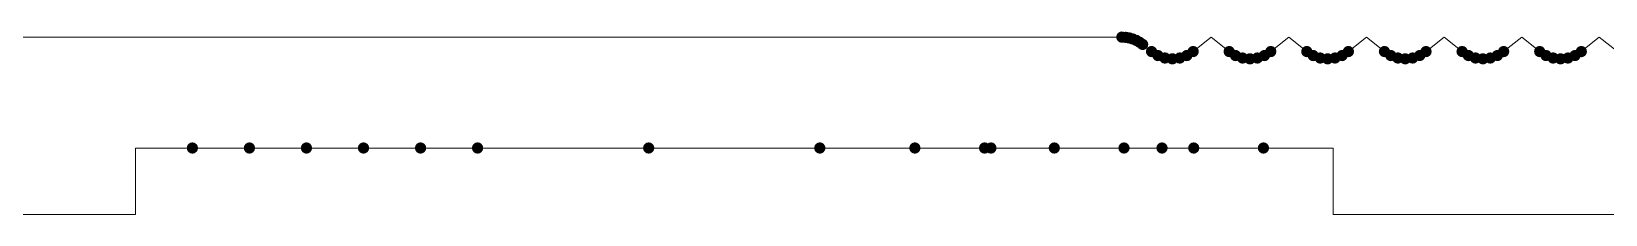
# Model space of a CAD drawing. Header units: millimetres. Extents: x 0 to 588, y 0 to 418.
# Drawn here: x 138.9 to 173.67, y 98.43 to 102.47 of the extents above; entities that cross this region are included whole.
import ezdxf

# ---------------------------------------------------------------- set-up
doc = ezdxf.new("R2010")
doc.units = ezdxf.units.MM

msp = doc.modelspace()

# ---------------------------------------------------------------- hatches: boundary and pattern name
h = msp.add_hatch(color=0)
edge = h.paths.add_edge_path()
edge.add_arc((162.985208, 102.348876), 0.125009, 0, 360)
h = msp.add_hatch(color=0)
edge = h.paths.add_edge_path()
edge.add_arc((162.985208, 102.348876), 0.125009, 0, 360)
h = msp.add_hatch(color=0)
edge = h.paths.add_edge_path()
edge.add_arc((163.067692, 102.344233), 0.125009, 0, 360)
h = msp.add_hatch(color=0)
edge = h.paths.add_edge_path()
edge.add_arc((163.149133, 102.330363), 0.125009, 0, 360)
h = msp.add_hatch(color=0)
edge = h.paths.add_edge_path()
edge.add_arc((163.228503, 102.307442), 0.125009, 0, 360)
h = msp.add_hatch(color=0)
edge = h.paths.add_edge_path()
edge.add_arc((163.3048, 102.275758), 0.125009, 0, 360)
h = msp.add_hatch(color=0)
edge = h.paths.add_edge_path()
edge.add_arc((163.377059, 102.235712), 0.125009, 0, 360)
h = msp.add_hatch(color=0)
edge = h.paths.add_edge_path()
edge.add_arc((163.444368, 102.187811), 0.125009, 0, 360)
h = msp.add_hatch(color=0)
edge = h.paths.add_edge_path()
edge.add_arc((163.641395, 102.03019), 0.125009, 0, 360)
h = msp.add_hatch(color=0)
edge = h.paths.add_edge_path()
edge.add_arc((163.780963, 101.942243), 0.125009, 0, 360)
h = msp.add_hatch(color=0)
edge = h.paths.add_edge_path()
edge.add_arc((163.936631, 101.887637), 0.125009, 0, 360)
h = msp.add_hatch(color=0)
edge = h.paths.add_edge_path()
edge.add_arc((164.100555, 101.869125), 0.125009, 0, 360)
h = msp.add_hatch(color=0)
edge = h.paths.add_edge_path()
edge.add_arc((164.26448, 101.887637), 0.125009, 0, 360)
h = msp.add_hatch(color=0)
edge = h.paths.add_edge_path()
edge.add_arc((164.420147, 101.942243), 0.125009, 0, 360)
h = msp.add_hatch(color=0)
edge = h.paths.add_edge_path()
edge.add_arc((164.559716, 102.03019), 0.125009, 0, 360)
h = msp.add_hatch(color=0)
edge = h.paths.add_edge_path()
edge.add_arc((164.559716, 102.03019), 0.125009, 0, 360)
h = msp.add_hatch(color=0)
edge = h.paths.add_edge_path()
edge.add_arc((165.35643, 102.03019), 0.125009, 0, 360)
h = msp.add_hatch(color=0)
edge = h.paths.add_edge_path()
edge.add_arc((165.495999, 101.942243), 0.125009, 0, 360)
h = msp.add_hatch(color=0)
edge = h.paths.add_edge_path()
edge.add_arc((165.651666, 101.887637), 0.125009, 0, 360)
h = msp.add_hatch(color=0)
edge = h.paths.add_edge_path()
edge.add_arc((165.815591, 101.869125), 0.125009, 0, 360)
h = msp.add_hatch(color=0)
edge = h.paths.add_edge_path()
edge.add_arc((165.979515, 101.887637), 0.125009, 0, 360)
h = msp.add_hatch(color=0)
edge = h.paths.add_edge_path()
edge.add_arc((166.135183, 101.942243), 0.125009, 0, 360)
h = msp.add_hatch(color=0)
edge = h.paths.add_edge_path()
edge.add_arc((166.274751, 102.03019), 0.125009, 0, 360)
h = msp.add_hatch(color=0)
edge = h.paths.add_edge_path()
edge.add_arc((166.274751, 102.03019), 0.125009, 0, 360)
h = msp.add_hatch(color=0)
edge = h.paths.add_edge_path()
edge.add_arc((167.071466, 102.03019), 0.125009, 0, 360)
h = msp.add_hatch(color=0)
edge = h.paths.add_edge_path()
edge.add_arc((167.211034, 101.942243), 0.125009, 0, 360)
h = msp.add_hatch(color=0)
edge = h.paths.add_edge_path()
edge.add_arc((167.366701, 101.887637), 0.125009, 0, 360)
h = msp.add_hatch(color=0)
edge = h.paths.add_edge_path()
edge.add_arc((167.530626, 101.869125), 0.125009, 0, 360)
h = msp.add_hatch(color=0)
edge = h.paths.add_edge_path()
edge.add_arc((167.694551, 101.887637), 0.125009, 0, 360)
h = msp.add_hatch(color=0)
edge = h.paths.add_edge_path()
edge.add_arc((167.850218, 101.942243), 0.125009, 0, 360)
h = msp.add_hatch(color=0)
edge = h.paths.add_edge_path()
edge.add_arc((167.989786, 102.03019), 0.125009, 0, 360)
h = msp.add_hatch(color=0)
edge = h.paths.add_edge_path()
edge.add_arc((167.989786, 102.03019), 0.125009, 0, 360)
h = msp.add_hatch(color=0)
edge = h.paths.add_edge_path()
edge.add_arc((168.786501, 102.03019), 0.125009, 0, 360)
h = msp.add_hatch(color=0)
edge = h.paths.add_edge_path()
edge.add_arc((168.926069, 101.942243), 0.125009, 0, 360)
h = msp.add_hatch(color=0)
edge = h.paths.add_edge_path()
edge.add_arc((169.081737, 101.887637), 0.125009, 0, 360)
h = msp.add_hatch(color=0)
edge = h.paths.add_edge_path()
edge.add_arc((169.245661, 101.869125), 0.125009, 0, 360)
h = msp.add_hatch(color=0)
edge = h.paths.add_edge_path()
edge.add_arc((169.409586, 101.887637), 0.125009, 0, 360)
h = msp.add_hatch(color=0)
edge = h.paths.add_edge_path()
edge.add_arc((169.565253, 101.942243), 0.125009, 0, 360)
h = msp.add_hatch(color=0)
edge = h.paths.add_edge_path()
edge.add_arc((169.704822, 102.03019), 0.125009, 0, 360)
h = msp.add_hatch(color=0)
edge = h.paths.add_edge_path()
edge.add_arc((169.704822, 102.03019), 0.125009, 0, 360)
h = msp.add_hatch(color=0)
edge = h.paths.add_edge_path()
edge.add_arc((170.501536, 102.03019), 0.125009, 0, 360)
h = msp.add_hatch(color=0)
edge = h.paths.add_edge_path()
edge.add_arc((170.641105, 101.942243), 0.125009, 0, 360)
h = msp.add_hatch(color=0)
edge = h.paths.add_edge_path()
edge.add_arc((170.796772, 101.887637), 0.125009, 0, 360)
h = msp.add_hatch(color=0)
edge = h.paths.add_edge_path()
edge.add_arc((170.960697, 101.869125), 0.125009, 0, 360)
h = msp.add_hatch(color=0)
edge = h.paths.add_edge_path()
edge.add_arc((171.124621, 101.887637), 0.125009, 0, 360)
h = msp.add_hatch(color=0)
edge = h.paths.add_edge_path()
edge.add_arc((171.280289, 101.942243), 0.125009, 0, 360)
h = msp.add_hatch(color=0)
edge = h.paths.add_edge_path()
edge.add_arc((171.419857, 102.03019), 0.125009, 0, 360)
h = msp.add_hatch(color=0)
edge = h.paths.add_edge_path()
edge.add_arc((171.419857, 102.03019), 0.125009, 0, 360)
h = msp.add_hatch(color=0)
edge = h.paths.add_edge_path()
edge.add_arc((172.216572, 102.03019), 0.125009, 0, 360)
h = msp.add_hatch(color=0)
edge = h.paths.add_edge_path()
edge.add_arc((172.35614, 101.942243), 0.125009, 0, 360)
h = msp.add_hatch(color=0)
edge = h.paths.add_edge_path()
edge.add_arc((172.511807, 101.887637), 0.125009, 0, 360)
h = msp.add_hatch(color=0)
edge = h.paths.add_edge_path()
edge.add_arc((172.675732, 101.869125), 0.125009, 0, 360)
h = msp.add_hatch(color=0)
edge = h.paths.add_edge_path()
edge.add_arc((172.839657, 101.887637), 0.125009, 0, 360)
h = msp.add_hatch(color=0)
edge = h.paths.add_edge_path()
edge.add_arc((172.995324, 101.942243), 0.125009, 0, 360)
h = msp.add_hatch(color=0)
edge = h.paths.add_edge_path()
edge.add_arc((173.134892, 102.03019), 0.125009, 0, 360)
h = msp.add_hatch(color=0)
edge = h.paths.add_edge_path()
edge.add_arc((173.134892, 102.03019), 0.125009, 0, 360)
h = msp.add_hatch(color=0)
edge = h.paths.add_edge_path()
edge.add_arc((142.452609, 99.898825), 0.125009, 0, 360)
h = msp.add_hatch(color=0)
edge = h.paths.add_edge_path()
edge.add_arc((143.712634, 99.898825), 0.125009, 0, 360)
h = msp.add_hatch(color=0)
edge = h.paths.add_edge_path()
edge.add_arc((144.97266, 99.898825), 0.125009, 0, 360)
h = msp.add_hatch(color=0)
edge = h.paths.add_edge_path()
edge.add_arc((144.97266, 99.898825), 0.125009, 0, 360)
h = msp.add_hatch(color=0)
edge = h.paths.add_edge_path()
edge.add_arc((146.232687, 99.898825), 0.125009, 0, 360)
h = msp.add_hatch(color=0)
edge = h.paths.add_edge_path()
edge.add_arc((147.492713, 99.898825), 0.125009, 0, 360)
h = msp.add_hatch(color=0)
edge = h.paths.add_edge_path()
edge.add_arc((148.752739, 99.898825), 0.125009, 0, 360)
h = msp.add_hatch(color=0)
edge = h.paths.add_edge_path()
edge.add_arc((148.752739, 99.898825), 0.125009, 0, 360)
h = msp.add_hatch(color=0)
edge = h.paths.add_edge_path()
edge.add_arc((152.532817, 99.898825), 0.125009, 0, 360)
h = msp.add_hatch(color=0)
edge = h.paths.add_edge_path()
edge.add_arc((156.312895, 99.898825), 0.125009, 0, 360)
h = msp.add_hatch(color=0)
edge = h.paths.add_edge_path()
edge.add_arc((158.412938, 99.898825), 0.125009, 0, 360)
h = msp.add_hatch(color=0)
edge = h.paths.add_edge_path()
edge.add_arc((159.95297, 99.898825), 0.125009, 0, 360)
h = msp.add_hatch(color=0)
edge = h.paths.add_edge_path()
edge.add_arc((160.092972, 99.898825), 0.125009, 0, 360)
h = msp.add_hatch(color=0)
edge = h.paths.add_edge_path()
edge.add_arc((161.493001, 99.898825), 0.125009, 0, 360)
h = msp.add_hatch(color=0)
edge = h.paths.add_edge_path()
edge.add_arc((163.033033, 99.898825), 0.125009, 0, 360)
h = msp.add_hatch(color=0)
edge = h.paths.add_edge_path()
edge.add_arc((163.873051, 99.898825), 0.125009, 0, 360)
h = msp.add_hatch(color=0)
edge = h.paths.add_edge_path()
edge.add_arc((164.573065, 99.898825), 0.125009, 0, 360)
h = msp.add_hatch(color=0)
edge = h.paths.add_edge_path()
edge.add_arc((166.113097, 99.898825), 0.125009, 0, 360)

# ---------------------------------------------------------------- linework, layer by layer
at = {"color": 0, "lineweight": 0}
for points in [[(112.539815, 102.348858), (162.985208, 102.348858)], [(164.559716, 102.030172), (164.958073, 102.348858)], [(164.958073, 102.348858), (165.35643, 102.030172)], [(166.274751, 102.030172), (166.673108, 102.348858)], [(166.673108, 102.348858), (167.071466, 102.030172)], [(167.989786, 102.030172), (168.388144, 102.348858)], [(168.388144, 102.348858), (168.786501, 102.030172)], [(169.704822, 102.030172), (170.103179, 102.348858)], [(170.103179, 102.348858), (170.501536, 102.030172)], [(171.419857, 102.030172), (171.818215, 102.348858)], [(171.818215, 102.348858), (172.216572, 102.030172)], [(173.134892, 102.030172), (173.53325, 102.348858)], [(173.53325, 102.348858), (173.931607, 102.030172)], [(163.444368, 102.187793), (163.641395, 102.030172)], [(167.653129, 99.898807), (141.192583, 99.898807)], [(141.192583, 99.898807), (141.192583, 98.428777)], [(167.653129, 98.428777), (167.653129, 99.898807)], [(141.192583, 98.428777), (134.332441, 98.428777)], [(174.51327, 98.428777), (167.653129, 98.428777)]]:
    msp.add_lwpolyline(points, close=True, dxfattribs=at)
for points in [[(112.539815, 102.348858), (162.985208, 102.348858)], [(112.539815, 102.348858), (162.985208, 102.348858)], [(163.444368, 102.187793), (163.341113, 102.256945), (163.228503, 102.307424), (163.109036, 102.338353), (162.985208, 102.348858)], [(163.444368, 102.187793), (163.341113, 102.256945), (163.228503, 102.307424), (163.109036, 102.338353), (162.985208, 102.348858)], [(163.444368, 102.187793), (163.341113, 102.256945), (163.228503, 102.307424), (163.109036, 102.338353), (162.985208, 102.348858)], [(163.444368, 102.187793), (163.341113, 102.256945), (163.228503, 102.307424), (163.109036, 102.338353), (162.985208, 102.348858)], [(163.444368, 102.187793), (163.341113, 102.256945), (163.228503, 102.307424), (163.109036, 102.338353), (162.985208, 102.348858)], [(163.444368, 102.187793), (163.341113, 102.256945), (163.228503, 102.307424), (163.109036, 102.338353), (162.985208, 102.348858)], [(163.444368, 102.187793), (163.341113, 102.256945), (163.228503, 102.307424), (163.109036, 102.338353), (162.985208, 102.348858)], [(163.444368, 102.187793), (163.341113, 102.256945), (163.228503, 102.307424), (163.109036, 102.338353), (162.985208, 102.348858)], [(163.444368, 102.187793), (163.341113, 102.256945), (163.228503, 102.307424), (163.109036, 102.338353), (162.985208, 102.348858)], [(163.444368, 102.187793), (163.341113, 102.256945), (163.228503, 102.307424), (163.109036, 102.338353), (162.985208, 102.348858)], [(164.559716, 102.030172), (164.958073, 102.348858)], [(164.559716, 102.030172), (164.958073, 102.348858)], [(164.958073, 102.348858), (165.35643, 102.030172)], [(164.958073, 102.348858), (165.35643, 102.030172)], [(166.274751, 102.030172), (166.673108, 102.348858)], [(166.274751, 102.030172), (166.673108, 102.348858)], [(166.673108, 102.348858), (167.071466, 102.030172)], [(166.673108, 102.348858), (167.071466, 102.030172)], [(167.989786, 102.030172), (168.388144, 102.348858)], [(167.989786, 102.030172), (168.388144, 102.348858)], [(168.388144, 102.348858), (168.786501, 102.030172)], [(168.388144, 102.348858), (168.786501, 102.030172)], [(169.704822, 102.030172), (170.103179, 102.348858)], [(169.704822, 102.030172), (170.103179, 102.348858)], [(170.103179, 102.348858), (170.501536, 102.030172)], [(170.103179, 102.348858), (170.501536, 102.030172)], [(171.419857, 102.030172), (171.818215, 102.348858)], [(171.419857, 102.030172), (171.818215, 102.348858)], [(171.818215, 102.348858), (172.216572, 102.030172)], [(171.818215, 102.348858), (172.216572, 102.030172)], [(173.134892, 102.030172), (173.53325, 102.348858)], [(173.134892, 102.030172), (173.53325, 102.348858)], [(173.53325, 102.348858), (173.931607, 102.030172)], [(173.53325, 102.348858), (173.931607, 102.030172)], [(163.444368, 102.187793), (163.641395, 102.030172)], [(163.444368, 102.187793), (163.641395, 102.030172)], [(163.641395, 102.030172), (163.746916, 101.959706), (163.860382, 101.909373), (163.979144, 101.879174), (164.100555, 101.869107), (164.221966, 101.879174), (164.340729, 101.909373), (164.454195, 101.959706), (164.559716, 102.030172)], [(163.641395, 102.030172), (163.746916, 101.959706), (163.860382, 101.909373), (163.979144, 101.879174), (164.100555, 101.869107), (164.221966, 101.879174), (164.340729, 101.909373), (164.454195, 101.959706), (164.559716, 102.030172)], [(163.641395, 102.030172), (163.746916, 101.959706), (163.860382, 101.909373), (163.979144, 101.879174), (164.100555, 101.869107), (164.221966, 101.879174), (164.340729, 101.909373), (164.454195, 101.959706), (164.559716, 102.030172)], [(163.641395, 102.030172), (163.746916, 101.959706), (163.860382, 101.909373), (163.979144, 101.879174), (164.100555, 101.869107), (164.221966, 101.879174), (164.340729, 101.909373), (164.454195, 101.959706), (164.559716, 102.030172)], [(163.641395, 102.030172), (163.746916, 101.959706), (163.860382, 101.909373), (163.979144, 101.879174), (164.100555, 101.869107), (164.221966, 101.879174), (164.340729, 101.909373), (164.454195, 101.959706), (164.559716, 102.030172)], [(163.641395, 102.030172), (163.746916, 101.959706), (163.860382, 101.909373), (163.979144, 101.879174), (164.100555, 101.869107), (164.221966, 101.879174), (164.340729, 101.909373), (164.454195, 101.959706), (164.559716, 102.030172)], [(163.641395, 102.030172), (163.746916, 101.959706), (163.860382, 101.909373), (163.979144, 101.879174), (164.100555, 101.869107), (164.221966, 101.879174), (164.340729, 101.909373), (164.454195, 101.959706), (164.559716, 102.030172)], [(163.641395, 102.030172), (163.746916, 101.959706), (163.860382, 101.909373), (163.979144, 101.879174), (164.100555, 101.869107), (164.221966, 101.879174), (164.340729, 101.909373), (164.454195, 101.959706), (164.559716, 102.030172)], [(163.641395, 102.030172), (163.746916, 101.959706), (163.860382, 101.909373), (163.979144, 101.879174), (164.100555, 101.869107), (164.221966, 101.879174), (164.340729, 101.909373), (164.454195, 101.959706), (164.559716, 102.030172)], [(163.641395, 102.030172), (163.746916, 101.959706), (163.860382, 101.909373), (163.979144, 101.879174), (164.100555, 101.869107), (164.221966, 101.879174), (164.340729, 101.909373), (164.454195, 101.959706), (164.559716, 102.030172)], [(165.35643, 102.030172), (165.461951, 101.959706), (165.575417, 101.909373), (165.69418, 101.879174), (165.815591, 101.869107), (165.937002, 101.879174), (166.055764, 101.909373), (166.16923, 101.959706), (166.274751, 102.030172)], [(165.35643, 102.030172), (165.461951, 101.959706), (165.575417, 101.909373), (165.69418, 101.879174), (165.815591, 101.869107), (165.937002, 101.879174), (166.055764, 101.909373), (166.16923, 101.959706), (166.274751, 102.030172)], [(165.35643, 102.030172), (165.461951, 101.959706), (165.575417, 101.909373), (165.69418, 101.879174), (165.815591, 101.869107), (165.937002, 101.879174), (166.055764, 101.909373), (166.16923, 101.959706), (166.274751, 102.030172)], [(165.35643, 102.030172), (165.461951, 101.959706), (165.575417, 101.909373), (165.69418, 101.879174), (165.815591, 101.869107), (165.937002, 101.879174), (166.055764, 101.909373), (166.16923, 101.959706), (166.274751, 102.030172)], [(165.35643, 102.030172), (165.461951, 101.959706), (165.575417, 101.909373), (165.69418, 101.879174), (165.815591, 101.869107), (165.937002, 101.879174), (166.055764, 101.909373), (166.16923, 101.959706), (166.274751, 102.030172)], [(165.35643, 102.030172), (165.461951, 101.959706), (165.575417, 101.909373), (165.69418, 101.879174), (165.815591, 101.869107), (165.937002, 101.879174), (166.055764, 101.909373), (166.16923, 101.959706), (166.274751, 102.030172)], [(165.35643, 102.030172), (165.461951, 101.959706), (165.575417, 101.909373), (165.69418, 101.879174), (165.815591, 101.869107), (165.937002, 101.879174), (166.055764, 101.909373), (166.16923, 101.959706), (166.274751, 102.030172)], [(165.35643, 102.030172), (165.461951, 101.959706), (165.575417, 101.909373), (165.69418, 101.879174), (165.815591, 101.869107), (165.937002, 101.879174), (166.055764, 101.909373), (166.16923, 101.959706), (166.274751, 102.030172)], [(165.35643, 102.030172), (165.461951, 101.959706), (165.575417, 101.909373), (165.69418, 101.879174), (165.815591, 101.869107), (165.937002, 101.879174), (166.055764, 101.909373), (166.16923, 101.959706), (166.274751, 102.030172)], [(165.35643, 102.030172), (165.461951, 101.959706), (165.575417, 101.909373), (165.69418, 101.879174), (165.815591, 101.869107), (165.937002, 101.879174), (166.055764, 101.909373), (166.16923, 101.959706), (166.274751, 102.030172)], [(167.071466, 102.030172), (167.176987, 101.959706), (167.290452, 101.909373), (167.409215, 101.879174), (167.530626, 101.869107), (167.652037, 101.879174), (167.7708, 101.909373), (167.884265, 101.959706), (167.989786, 102.030172)], [(167.071466, 102.030172), (167.176987, 101.959706), (167.290452, 101.909373), (167.409215, 101.879174), (167.530626, 101.869107), (167.652037, 101.879174), (167.7708, 101.909373), (167.884265, 101.959706), (167.989786, 102.030172)], [(167.071466, 102.030172), (167.176987, 101.959706), (167.290452, 101.909373), (167.409215, 101.879174), (167.530626, 101.869107), (167.652037, 101.879174), (167.7708, 101.909373), (167.884265, 101.959706), (167.989786, 102.030172)], [(167.071466, 102.030172), (167.176987, 101.959706), (167.290452, 101.909373), (167.409215, 101.879174), (167.530626, 101.869107), (167.652037, 101.879174), (167.7708, 101.909373), (167.884265, 101.959706), (167.989786, 102.030172)], [(167.071466, 102.030172), (167.176987, 101.959706), (167.290452, 101.909373), (167.409215, 101.879174), (167.530626, 101.869107), (167.652037, 101.879174), (167.7708, 101.909373), (167.884265, 101.959706), (167.989786, 102.030172)], [(167.071466, 102.030172), (167.176987, 101.959706), (167.290452, 101.909373), (167.409215, 101.879174), (167.530626, 101.869107), (167.652037, 101.879174), (167.7708, 101.909373), (167.884265, 101.959706), (167.989786, 102.030172)], [(167.071466, 102.030172), (167.176987, 101.959706), (167.290452, 101.909373), (167.409215, 101.879174), (167.530626, 101.869107), (167.652037, 101.879174), (167.7708, 101.909373), (167.884265, 101.959706), (167.989786, 102.030172)], [(167.071466, 102.030172), (167.176987, 101.959706), (167.290452, 101.909373), (167.409215, 101.879174), (167.530626, 101.869107), (167.652037, 101.879174), (167.7708, 101.909373), (167.884265, 101.959706), (167.989786, 102.030172)], [(167.071466, 102.030172), (167.176987, 101.959706), (167.290452, 101.909373), (167.409215, 101.879174), (167.530626, 101.869107), (167.652037, 101.879174), (167.7708, 101.909373), (167.884265, 101.959706), (167.989786, 102.030172)], [(167.071466, 102.030172), (167.176987, 101.959706), (167.290452, 101.909373), (167.409215, 101.879174), (167.530626, 101.869107), (167.652037, 101.879174), (167.7708, 101.909373), (167.884265, 101.959706), (167.989786, 102.030172)], [(168.786501, 102.030172), (168.892022, 101.959706), (169.005488, 101.909373), (169.12425, 101.879174), (169.245661, 101.869107), (169.367072, 101.879174), (169.485835, 101.909373), (169.599301, 101.959706), (169.704822, 102.030172)], [(168.786501, 102.030172), (168.892022, 101.959706), (169.005488, 101.909373), (169.12425, 101.879174), (169.245661, 101.869107), (169.367072, 101.879174), (169.485835, 101.909373), (169.599301, 101.959706), (169.704822, 102.030172)], [(168.786501, 102.030172), (168.892022, 101.959706), (169.005488, 101.909373), (169.12425, 101.879174), (169.245661, 101.869107), (169.367072, 101.879174), (169.485835, 101.909373), (169.599301, 101.959706), (169.704822, 102.030172)], [(168.786501, 102.030172), (168.892022, 101.959706), (169.005488, 101.909373), (169.12425, 101.879174), (169.245661, 101.869107), (169.367072, 101.879174), (169.485835, 101.909373), (169.599301, 101.959706), (169.704822, 102.030172)], [(168.786501, 102.030172), (168.892022, 101.959706), (169.005488, 101.909373), (169.12425, 101.879174), (169.245661, 101.869107), (169.367072, 101.879174), (169.485835, 101.909373), (169.599301, 101.959706), (169.704822, 102.030172)], [(168.786501, 102.030172), (168.892022, 101.959706), (169.005488, 101.909373), (169.12425, 101.879174), (169.245661, 101.869107), (169.367072, 101.879174), (169.485835, 101.909373), (169.599301, 101.959706), (169.704822, 102.030172)], [(168.786501, 102.030172), (168.892022, 101.959706), (169.005488, 101.909373), (169.12425, 101.879174), (169.245661, 101.869107), (169.367072, 101.879174), (169.485835, 101.909373), (169.599301, 101.959706), (169.704822, 102.030172)], [(168.786501, 102.030172), (168.892022, 101.959706), (169.005488, 101.909373), (169.12425, 101.879174), (169.245661, 101.869107), (169.367072, 101.879174), (169.485835, 101.909373), (169.599301, 101.959706), (169.704822, 102.030172)], [(168.786501, 102.030172), (168.892022, 101.959706), (169.005488, 101.909373), (169.12425, 101.879174), (169.245661, 101.869107), (169.367072, 101.879174), (169.485835, 101.909373), (169.599301, 101.959706), (169.704822, 102.030172)], [(168.786501, 102.030172), (168.892022, 101.959706), (169.005488, 101.909373), (169.12425, 101.879174), (169.245661, 101.869107), (169.367072, 101.879174), (169.485835, 101.909373), (169.599301, 101.959706), (169.704822, 102.030172)], [(170.501536, 102.030172), (170.607057, 101.959706), (170.720523, 101.909373), (170.839286, 101.879174), (170.960697, 101.869107), (171.082108, 101.879174), (171.200871, 101.909373), (171.314336, 101.959706), (171.419857, 102.030172)], [(170.501536, 102.030172), (170.607057, 101.959706), (170.720523, 101.909373), (170.839286, 101.879174), (170.960697, 101.869107), (171.082108, 101.879174), (171.200871, 101.909373), (171.314336, 101.959706), (171.419857, 102.030172)], [(170.501536, 102.030172), (170.607057, 101.959706), (170.720523, 101.909373), (170.839286, 101.879174), (170.960697, 101.869107), (171.082108, 101.879174), (171.200871, 101.909373), (171.314336, 101.959706), (171.419857, 102.030172)], [(170.501536, 102.030172), (170.607057, 101.959706), (170.720523, 101.909373), (170.839286, 101.879174), (170.960697, 101.869107), (171.082108, 101.879174), (171.200871, 101.909373), (171.314336, 101.959706), (171.419857, 102.030172)], [(170.501536, 102.030172), (170.607057, 101.959706), (170.720523, 101.909373), (170.839286, 101.879174), (170.960697, 101.869107), (171.082108, 101.879174), (171.200871, 101.909373), (171.314336, 101.959706), (171.419857, 102.030172)], [(170.501536, 102.030172), (170.607057, 101.959706), (170.720523, 101.909373), (170.839286, 101.879174), (170.960697, 101.869107), (171.082108, 101.879174), (171.200871, 101.909373), (171.314336, 101.959706), (171.419857, 102.030172)], [(170.501536, 102.030172), (170.607057, 101.959706), (170.720523, 101.909373), (170.839286, 101.879174), (170.960697, 101.869107), (171.082108, 101.879174), (171.200871, 101.909373), (171.314336, 101.959706), (171.419857, 102.030172)], [(170.501536, 102.030172), (170.607057, 101.959706), (170.720523, 101.909373), (170.839286, 101.879174), (170.960697, 101.869107), (171.082108, 101.879174), (171.200871, 101.909373), (171.314336, 101.959706), (171.419857, 102.030172)], [(170.501536, 102.030172), (170.607057, 101.959706), (170.720523, 101.909373), (170.839286, 101.879174), (170.960697, 101.869107), (171.082108, 101.879174), (171.200871, 101.909373), (171.314336, 101.959706), (171.419857, 102.030172)], [(170.501536, 102.030172), (170.607057, 101.959706), (170.720523, 101.909373), (170.839286, 101.879174), (170.960697, 101.869107), (171.082108, 101.879174), (171.200871, 101.909373), (171.314336, 101.959706), (171.419857, 102.030172)], [(172.216572, 102.030172), (172.322093, 101.959706), (172.435559, 101.909373), (172.554321, 101.879174), (172.675732, 101.869107), (172.797143, 101.879174), (172.915906, 101.909373), (173.029372, 101.959706), (173.134892, 102.030172)], [(172.216572, 102.030172), (172.322093, 101.959706), (172.435559, 101.909373), (172.554321, 101.879174), (172.675732, 101.869107), (172.797143, 101.879174), (172.915906, 101.909373), (173.029372, 101.959706), (173.134892, 102.030172)], [(172.216572, 102.030172), (172.322093, 101.959706), (172.435559, 101.909373), (172.554321, 101.879174), (172.675732, 101.869107), (172.797143, 101.879174), (172.915906, 101.909373), (173.029372, 101.959706), (173.134892, 102.030172)], [(172.216572, 102.030172), (172.322093, 101.959706), (172.435559, 101.909373), (172.554321, 101.879174), (172.675732, 101.869107), (172.797143, 101.879174), (172.915906, 101.909373), (173.029372, 101.959706), (173.134892, 102.030172)], [(172.216572, 102.030172), (172.322093, 101.959706), (172.435559, 101.909373), (172.554321, 101.879174), (172.675732, 101.869107), (172.797143, 101.879174), (172.915906, 101.909373), (173.029372, 101.959706), (173.134892, 102.030172)], [(172.216572, 102.030172), (172.322093, 101.959706), (172.435559, 101.909373), (172.554321, 101.879174), (172.675732, 101.869107), (172.797143, 101.879174), (172.915906, 101.909373), (173.029372, 101.959706), (173.134892, 102.030172)], [(172.216572, 102.030172), (172.322093, 101.959706), (172.435559, 101.909373), (172.554321, 101.879174), (172.675732, 101.869107), (172.797143, 101.879174), (172.915906, 101.909373), (173.029372, 101.959706), (173.134892, 102.030172)], [(172.216572, 102.030172), (172.322093, 101.959706), (172.435559, 101.909373), (172.554321, 101.879174), (172.675732, 101.869107), (172.797143, 101.879174), (172.915906, 101.909373), (173.029372, 101.959706), (173.134892, 102.030172)], [(172.216572, 102.030172), (172.322093, 101.959706), (172.435559, 101.909373), (172.554321, 101.879174), (172.675732, 101.869107), (172.797143, 101.879174), (172.915906, 101.909373), (173.029372, 101.959706), (173.134892, 102.030172)], [(172.216572, 102.030172), (172.322093, 101.959706), (172.435559, 101.909373), (172.554321, 101.879174), (172.675732, 101.869107), (172.797143, 101.879174), (172.915906, 101.909373), (173.029372, 101.959706), (173.134892, 102.030172)], [(141.192583, 99.898807), (150.012764, 99.898807)], [(141.192583, 99.898807), (150.012764, 99.898807)], [(141.192583, 99.898807), (150.012764, 99.898807)], [(141.192583, 99.898807), (150.012764, 99.898807)], [(141.192583, 99.898807), (150.012764, 99.898807)], [(141.192583, 99.898807), (150.012764, 99.898807), (141.192583, 99.898807), (150.012764, 99.898807)], [(141.192583, 99.898807), (167.653129, 99.898807)], [(141.192583, 99.898807), (167.653129, 99.898807)], [(141.192583, 99.898807), (167.653129, 99.898807)], [(141.192583, 99.898807), (167.653129, 99.898807)], [(141.192583, 99.898807), (167.653129, 99.898807)], [(141.192583, 99.898807), (167.653129, 99.898807), (141.192583, 99.898807), (167.653129, 99.898807)], [(167.653129, 99.898807), (141.192583, 99.898807)], [(141.192583, 99.898807), (141.192583, 98.428777)], [(141.192583, 99.898807), (167.653129, 99.898807)], [(141.192583, 98.428777), (141.192583, 99.898807)], [(156.872906, 99.898807), (167.653129, 99.898807)], [(156.872906, 99.898807), (167.653129, 99.898807)], [(156.872906, 99.898807), (167.653129, 99.898807)], [(156.872906, 99.898807), (167.653129, 99.898807)], [(156.872906, 99.898807), (167.653129, 99.898807)], [(156.872906, 99.898807), (167.653129, 99.898807), (156.872906, 99.898807), (167.653129, 99.898807)], [(167.653129, 98.428777), (167.653129, 99.898807)], [(167.653129, 99.898807), (167.653129, 98.428777)], [(141.192583, 98.428777), (134.332441, 98.428777)], [(134.332441, 98.428777), (141.192583, 98.428777)], [(174.51327, 98.428777), (167.653129, 98.428777)], [(167.653129, 98.428777), (174.51327, 98.428777)]]:
    msp.add_lwpolyline(points, dxfattribs=at)

doc.saveas('drawing.dxf')
